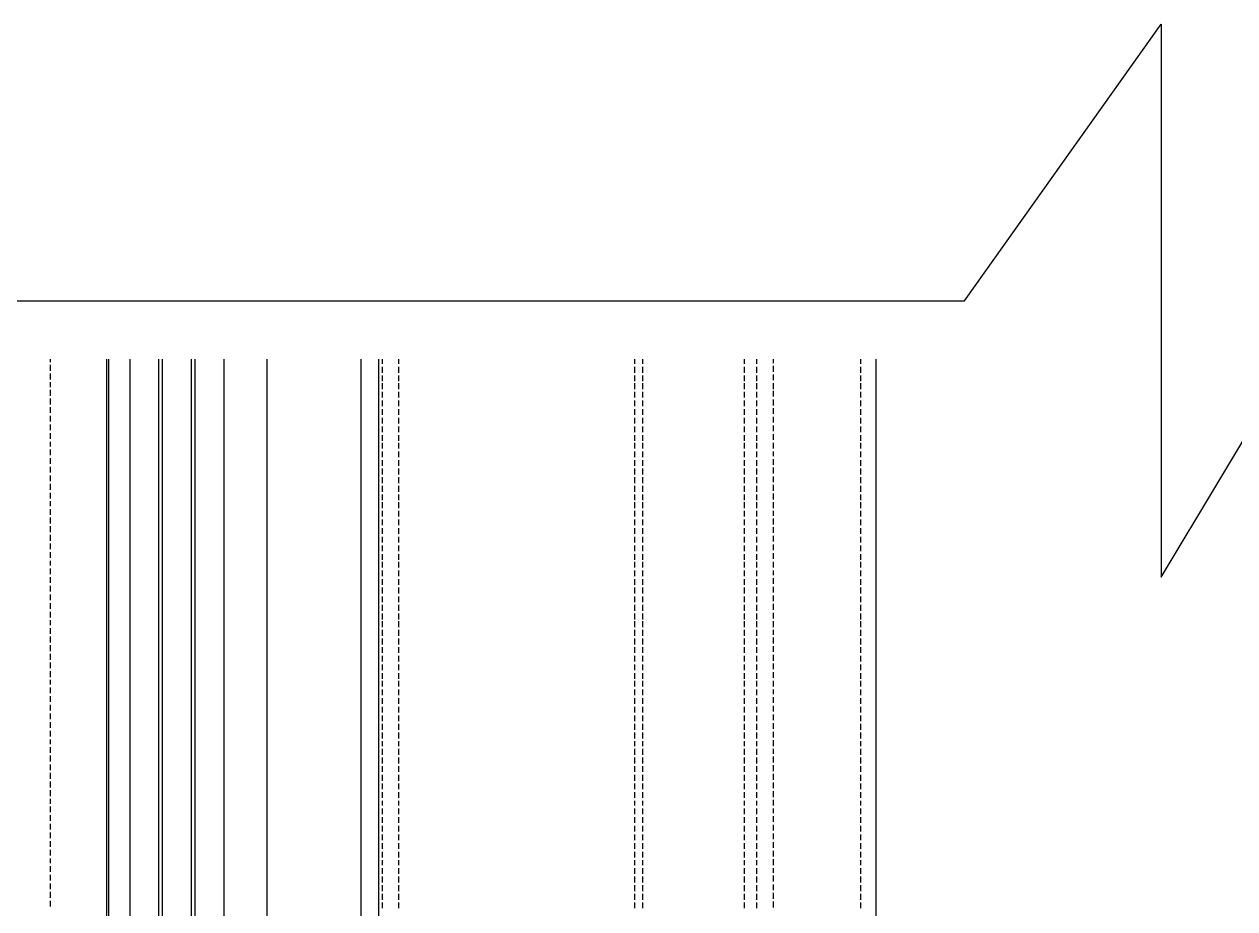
# Model space of a CAD drawing. Header units: millimetres. Extents: x 14345 to 64157, y -11631 to -3212.
# Drawn here: x 31435 to 32769, y -4187 to -3212 of the extents above; entities that cross this region are included whole.
import ezdxf

# ---------------------------------------------------------------- set-up
doc = ezdxf.new("R2010")
doc.units = ezdxf.units.MM
doc.header["$MEASUREMENT"] = 0
doc.layers.add('NewA-Zz_30_30-P_ExternalReferenceDrawing', color=7, linetype='Continuous')

msp = doc.modelspace()

# ---------------------------------------------------------------- linework, layer by layer
at = {"layer": 'NewA-Zz_30_30-P_ExternalReferenceDrawing', "linetype": 'Continuous', "flags": 128}
for points in [[(30803.6, -3516.6), (32471.5, -3516.6), (32688.5, -3211.8), (32688.5, -3821.4), (32879, -3503.9), (33833.6, -3503.9)], [(31464, -3581.2), (31464, -3584.3)], [(31464, -3587.5), (31464, -3593.9)], [(31526.4, -6275.7), (31526.4, -3581.2)], [(31528.6, -6286.3), (31528.6, -3581.2)], [(31551.8, -3581.2), (31551.8, -6473.6), (31806.9, -6473.6), (31806.9, -3581.2)], [(31583.6, -6473.6), (31583.6, -3581.2)], [(31587.8, -6473.6), (31587.8, -3581.2)], [(31619.6, -6473.6), (31619.6, -3581.2)], [(31623.8, -6473.6), (31623.8, -3581.2)], [(31655.6, -6473.6), (31655.6, -3581.2)], [(31703.2, -6473.6), (31703.2, -3581.2)], [(31826, -6267.2), (32374.2, -6267.2), (32374.2, -3581.2)], [(31826, -3581.2), (31826, -6267.2), (32374.2, -6267.2)], [(31830.2, -3586.4), (31830.2, -3581.2)], [(31848.2, -3586.4), (31848.2, -3581.2)], [(32108.5, -3586.4), (32108.5, -3581.2)], [(32117, -3586.4), (32117, -3581.2)], [(32229.2, -3586.4), (32229.2, -3581.2)], [(32242.9, -3586.4), (32242.9, -3581.2)], [(32260.9, -3581.2), (32260.9, -3585.4)], [(32357.2, -3586.4), (32357.2, -3581.2)], [(31464, -3597), (31464, -3603.4)], [(31830.2, -3596), (31830.2, -3589.6)], [(31830.2, -3605.5), (31830.2, -3599.1)], [(31848.2, -3596), (31848.2, -3589.6)], [(31848.2, -3605.5), (31848.2, -3599.1)], [(32108.5, -3596), (32108.5, -3589.6)], [(32108.5, -3605.5), (32108.5, -3599.1)], [(32117, -3596), (32117, -3589.6)], [(32117, -3605.5), (32117, -3599.1)], [(32229.2, -3596), (32229.2, -3589.6)], [(32229.2, -3605.5), (32229.2, -3599.1)], [(32242.9, -3596), (32242.9, -3589.6)], [(32242.9, -3605.5), (32242.9, -3599.1)], [(32260.9, -3588.6), (32260.9, -3594.9)], [(32260.9, -3598.1), (32260.9, -3604.4)], [(32357.2, -3596), (32357.2, -3589.6)], [(32357.2, -3605.5), (32357.2, -3599.1)], [(31464, -3606.6), (31464, -3611.8)], [(31464, -3615), (31464, -3621.4)], [(31830.2, -3614), (31830.2, -3607.6)], [(31848.2, -3614), (31848.2, -3607.6)], [(32108.5, -3614), (32108.5, -3607.6)], [(32117, -3614), (32117, -3607.6)], [(32229.2, -3614), (32229.2, -3607.6)], [(32242.9, -3614), (32242.9, -3607.6)], [(32260.9, -3607.6), (32260.9, -3614)], [(32357.2, -3614), (32357.2, -3607.6)], [(31464, -3624.5), (31464, -3630.9)], [(31830.2, -3623.5), (31830.2, -3617.1)], [(31830.2, -3633), (31830.2, -3626.7)], [(31848.2, -3623.5), (31848.2, -3617.1)], [(31848.2, -3633), (31848.2, -3626.7)], [(32108.5, -3623.5), (32108.5, -3617.1)], [(32108.5, -3633), (32108.5, -3626.7)], [(32117, -3623.5), (32117, -3617.1)], [(32117, -3633), (32117, -3626.7)], [(32229.2, -3623.5), (32229.2, -3617.1)], [(32229.2, -3633), (32229.2, -3626.7)], [(32242.9, -3623.5), (32242.9, -3617.1)], [(32242.9, -3633), (32242.9, -3626.7)], [(32260.9, -3616.1), (32260.9, -3622.4)], [(32260.9, -3625.6), (32260.9, -3632)], [(32357.2, -3623.5), (32357.2, -3617.1)], [(32357.2, -3633), (32357.2, -3626.7)], [(31464, -3634.1), (31464, -3640.4)], [(31830.2, -3642.5), (31830.2, -3636.2)], [(31848.2, -3642.5), (31848.2, -3636.2)], [(32108.5, -3642.5), (32108.5, -3636.2)], [(32117, -3642.5), (32117, -3636.2)], [(32229.2, -3642.5), (32229.2, -3636.2)], [(32242.9, -3642.5), (32242.9, -3636.2)], [(32260.9, -3635.1), (32260.9, -3641.5)], [(32357.2, -3642.5), (32357.2, -3636.2)], [(31464, -3643.6), (31464, -3649.9)], [(31464, -3653.1), (31464, -3659.5)], [(31830.2, -3652.1), (31830.2, -3645.7)], [(31848.2, -3652.1), (31848.2, -3645.7)], [(32108.5, -3652.1), (32108.5, -3645.7)], [(32117, -3652.1), (32117, -3645.7)], [(32229.2, -3652.1), (32229.2, -3645.7)], [(32242.9, -3652.1), (32242.9, -3645.7)], [(32260.9, -3644.7), (32260.9, -3651)], [(32260.9, -3654.2), (32260.9, -3660.5)], [(32357.2, -3652.1), (32357.2, -3645.7)], [(31464, -3662.6), (31464, -3669)], [(31830.2, -3661.6), (31830.2, -3655.2)], [(31830.2, -3671.1), (31830.2, -3664.8)], [(31848.2, -3661.6), (31848.2, -3655.2)], [(31848.2, -3671.1), (31848.2, -3664.8)], [(32108.5, -3661.6), (32108.5, -3655.2)], [(32108.5, -3671.1), (32108.5, -3664.8)], [(32117, -3661.6), (32117, -3655.2)], [(32117, -3671.1), (32117, -3664.8)], [(32229.2, -3661.6), (32229.2, -3655.2)], [(32229.2, -3671.1), (32229.2, -3664.8)], [(32242.9, -3661.6), (32242.9, -3655.2)], [(32242.9, -3671.1), (32242.9, -3664.8)], [(32260.9, -3663.7), (32260.9, -3670.1)], [(32357.2, -3661.6), (32357.2, -3655.2)], [(32357.2, -3671.1), (32357.2, -3664.8)], [(31464, -3672.2), (31464, -3677.5)], [(31464, -3680.6), (31464, -3687)], [(31830.2, -3679.6), (31830.2, -3673.2)], [(31848.2, -3679.6), (31848.2, -3673.2)], [(32108.5, -3679.6), (32108.5, -3673.2)], [(32117, -3679.6), (32117, -3673.2)], [(32229.2, -3679.6), (32229.2, -3673.2)], [(32242.9, -3679.6), (32242.9, -3673.2)], [(32260.9, -3673.2), (32260.9, -3679.6)], [(32357.2, -3679.6), (32357.2, -3673.2)], [(31464, -3690.2), (31464, -3696.5)], [(31830.2, -3689.1), (31830.2, -3682.8)], [(31830.2, -3698.6), (31830.2, -3692.3)], [(31848.2, -3689.1), (31848.2, -3682.8)], [(31848.2, -3698.6), (31848.2, -3692.3)], [(32108.5, -3689.1), (32108.5, -3682.8)], [(32108.5, -3698.6), (32108.5, -3692.3)], [(32117, -3689.1), (32117, -3682.8)], [(32117, -3698.6), (32117, -3692.3)], [(32229.2, -3689.1), (32229.2, -3682.8)], [(32229.2, -3698.6), (32229.2, -3692.3)], [(32242.9, -3689.1), (32242.9, -3682.8)], [(32242.9, -3698.6), (32242.9, -3692.3)], [(32260.9, -3682.8), (32260.9, -3688)], [(32260.9, -3691.2), (32260.9, -3697.6)], [(32357.2, -3689.1), (32357.2, -3682.8)], [(32357.2, -3698.6), (32357.2, -3692.3)], [(31464, -3699.7), (31464, -3706)], [(31830.2, -3708.2), (31830.2, -3701.8)], [(31848.2, -3708.2), (31848.2, -3701.8)], [(32108.5, -3708.2), (32108.5, -3701.8)], [(32117, -3708.2), (32117, -3701.8)], [(32229.2, -3708.2), (32229.2, -3701.8)], [(32242.9, -3708.2), (32242.9, -3701.8)], [(32260.9, -3700.7), (32260.9, -3707.1)], [(32357.2, -3708.2), (32357.2, -3701.8)], [(31464, -3709.2), (31464, -3715.6)], [(31464, -3718.7), (31464, -3725.1)], [(31830.2, -3717.7), (31830.2, -3711.3)], [(31830.2, -3727.2), (31830.2, -3720.9)], [(31848.2, -3717.7), (31848.2, -3711.3)], [(31848.2, -3727.2), (31848.2, -3720.9)], [(32108.5, -3717.7), (32108.5, -3711.3)], [(32108.5, -3727.2), (32108.5, -3720.9)], [(32117, -3717.7), (32117, -3711.3)], [(32117, -3727.2), (32117, -3720.9)], [(32229.2, -3717.7), (32229.2, -3711.3)], [(32229.2, -3727.2), (32229.2, -3720.9)], [(32242.9, -3717.7), (32242.9, -3711.3)], [(32242.9, -3727.2), (32242.9, -3720.9)], [(32260.9, -3710.3), (32260.9, -3716.6)], [(32260.9, -3719.8), (32260.9, -3726.1)], [(32357.2, -3717.7), (32357.2, -3711.3)], [(32357.2, -3727.2), (32357.2, -3720.9)], [(31464, -3728.3), (31464, -3734.6)], [(31830.2, -3736.7), (31830.2, -3730.4)], [(31848.2, -3736.7), (31848.2, -3730.4)], [(32108.5, -3736.7), (32108.5, -3730.4)], [(32117, -3736.7), (32117, -3730.4)], [(32229.2, -3736.7), (32229.2, -3730.4)], [(32242.9, -3736.7), (32242.9, -3730.4)], [(32260.9, -3729.3), (32260.9, -3735.7)], [(32357.2, -3736.7), (32357.2, -3730.4)], [(31464, -3737.8), (31464, -3743.1)], [(31464, -3746.3), (31464, -3752.6)], [(31830.2, -3745.2), (31830.2, -3738.8)], [(31830.2, -3754.7), (31830.2, -3748.4)], [(31848.2, -3745.2), (31848.2, -3738.8)], [(31848.2, -3754.7), (31848.2, -3748.4)], [(32108.5, -3745.2), (32108.5, -3738.8)], [(32108.5, -3754.7), (32108.5, -3748.4)], [(32117, -3745.2), (32117, -3738.8)], [(32117, -3754.7), (32117, -3748.4)], [(32229.2, -3745.2), (32229.2, -3738.8)], [(32229.2, -3754.7), (32229.2, -3748.4)], [(32242.9, -3745.2), (32242.9, -3738.8)], [(32242.9, -3754.7), (32242.9, -3748.4)], [(32260.9, -3738.8), (32260.9, -3745.2)], [(32260.9, -3748.4), (32260.9, -3753.7)], [(32357.2, -3745.2), (32357.2, -3738.8)], [(32357.2, -3754.7), (32357.2, -3748.4)], [(31464, -3755.8), (31464, -3762.1)], [(31830.2, -3764.2), (31830.2, -3757.9)], [(31848.2, -3764.2), (31848.2, -3757.9)], [(32108.5, -3764.2), (32108.5, -3757.9)], [(32117, -3764.2), (32117, -3757.9)], [(32229.2, -3764.2), (32229.2, -3757.9)], [(32242.9, -3764.2), (32242.9, -3757.9)], [(32260.9, -3756.8), (32260.9, -3763.2)], [(32357.2, -3764.2), (32357.2, -3757.9)], [(31464, -3765.3), (31464, -3771.7)], [(31464, -3774.8), (31464, -3781.2)], [(31830.2, -3773.8), (31830.2, -3767.4)], [(31848.2, -3773.8), (31848.2, -3767.4)], [(32108.5, -3773.8), (32108.5, -3767.4)], [(32117, -3773.8), (32117, -3767.4)], [(32229.2, -3773.8), (32229.2, -3767.4)], [(32242.9, -3773.8), (32242.9, -3767.4)], [(32260.9, -3766.4), (32260.9, -3772.7)], [(32357.2, -3773.8), (32357.2, -3767.4)], [(31464, -3784.4), (31464, -3790.7)], [(31830.2, -3783.3), (31830.2, -3776.9)], [(31830.2, -3792.8), (31830.2, -3786.5)], [(31848.2, -3783.3), (31848.2, -3776.9)], [(31848.2, -3792.8), (31848.2, -3786.5)], [(32108.5, -3783.3), (32108.5, -3776.9)], [(32108.5, -3792.8), (32108.5, -3786.5)], [(32117, -3783.3), (32117, -3776.9)], [(32117, -3792.8), (32117, -3786.5)], [(32229.2, -3783.3), (32229.2, -3776.9)], [(32229.2, -3792.8), (32229.2, -3786.5)], [(32242.9, -3783.3), (32242.9, -3776.9)], [(32242.9, -3792.8), (32242.9, -3786.5)], [(32260.9, -3775.9), (32260.9, -3782.2)], [(32260.9, -3785.4), (32260.9, -3791.8)], [(32357.2, -3783.3), (32357.2, -3776.9)], [(32357.2, -3792.8), (32357.2, -3786.5)], [(31464, -3793.9), (31464, -3800.2)], [(31830.2, -3802.3), (31830.2, -3796)], [(31848.2, -3802.3), (31848.2, -3796)], [(32108.5, -3802.3), (32108.5, -3796)], [(32117, -3802.3), (32117, -3796)], [(32229.2, -3802.3), (32229.2, -3796)], [(32242.9, -3802.3), (32242.9, -3796)], [(32260.9, -3794.9), (32260.9, -3801.3)], [(32357.2, -3802.3), (32357.2, -3796)], [(31464, -3803.4), (31464, -3808.7)], [(31464, -3811.9), (31464, -3818.2)], [(31830.2, -3810.8), (31830.2, -3804.5)], [(31830.2, -3820.3), (31830.2, -3814)], [(31848.2, -3810.8), (31848.2, -3804.5)], [(31848.2, -3820.3), (31848.2, -3814)], [(32108.5, -3810.8), (32108.5, -3804.5)], [(32108.5, -3820.3), (32108.5, -3814)], [(32117, -3810.8), (32117, -3804.5)], [(32117, -3820.3), (32117, -3814)], [(32229.2, -3810.8), (32229.2, -3804.5)], [(32229.2, -3820.3), (32229.2, -3814)], [(32242.9, -3810.8), (32242.9, -3804.5)], [(32242.9, -3820.3), (32242.9, -3814)], [(32260.9, -3804.5), (32260.9, -3810.8)], [(32260.9, -3814), (32260.9, -3819.3)], [(32357.2, -3810.8), (32357.2, -3804.5)], [(32357.2, -3820.3), (32357.2, -3814)], [(31464, -3821.4), (31464, -3827.7)], [(31830.2, -3829.9), (31830.2, -3823.5)], [(31848.2, -3829.9), (31848.2, -3823.5)], [(32108.5, -3829.9), (32108.5, -3823.5)], [(32117, -3829.9), (32117, -3823.5)], [(32229.2, -3829.9), (32229.2, -3823.5)], [(32242.9, -3829.9), (32242.9, -3823.5)], [(32260.9, -3822.5), (32260.9, -3828.8)], [(32357.2, -3829.9), (32357.2, -3823.5)], [(31464, -3830.9), (31464, -3837.3)], [(31464, -3840.4), (31464, -3846.8)], [(31830.2, -3839.4), (31830.2, -3833)], [(31848.2, -3839.4), (31848.2, -3833)], [(32108.5, -3839.4), (32108.5, -3833)], [(32117, -3839.4), (32117, -3833)], [(32229.2, -3839.4), (32229.2, -3833)], [(32242.9, -3839.4), (32242.9, -3833)], [(32260.9, -3832), (32260.9, -3838.3)], [(32260.9, -3841.5), (32260.9, -3847.9)], [(32357.2, -3839.4), (32357.2, -3833)], [(31464, -3850), (31464, -3856.3)], [(31830.2, -3848.9), (31830.2, -3842.6)], [(31830.2, -3858.4), (31830.2, -3852.1)], [(31848.2, -3848.9), (31848.2, -3842.6)], [(31848.2, -3858.4), (31848.2, -3852.1)], [(32108.5, -3848.9), (32108.5, -3842.6)], [(32108.5, -3858.4), (32108.5, -3852.1)], [(32117, -3848.9), (32117, -3842.6)], [(32117, -3858.4), (32117, -3852.1)], [(32229.2, -3848.9), (32229.2, -3842.6)], [(32229.2, -3858.4), (32229.2, -3852.1)], [(32242.9, -3848.9), (32242.9, -3842.6)], [(32242.9, -3858.4), (32242.9, -3852.1)], [(32260.9, -3851), (32260.9, -3857.4)], [(32357.2, -3848.9), (32357.2, -3842.6)], [(32357.2, -3858.4), (32357.2, -3852.1)], [(31464, -3859.5), (31464, -3865.8)], [(31830.2, -3868), (31830.2, -3861.6)], [(31848.2, -3868), (31848.2, -3861.6)], [(32108.5, -3868), (32108.5, -3861.6)], [(32117, -3868), (32117, -3861.6)], [(32229.2, -3868), (32229.2, -3861.6)], [(32242.9, -3868), (32242.9, -3861.6)], [(32260.9, -3860.6), (32260.9, -3866.9)], [(32357.2, -3868), (32357.2, -3861.6)], [(31464, -3869), (31464, -3874.3)], [(31464, -3877.5), (31464, -3883.8)], [(31830.2, -3876.4), (31830.2, -3870.1)], [(31830.2, -3886), (31830.2, -3879.6)], [(31848.2, -3876.4), (31848.2, -3870.1)], [(31848.2, -3886), (31848.2, -3879.6)], [(32108.5, -3876.4), (32108.5, -3870.1)], [(32108.5, -3886), (32108.5, -3879.6)], [(32117, -3876.4), (32117, -3870.1)], [(32117, -3886), (32117, -3879.6)], [(32229.2, -3876.4), (32229.2, -3870.1)], [(32229.2, -3886), (32229.2, -3879.6)], [(32242.9, -3876.4), (32242.9, -3870.1)], [(32242.9, -3886), (32242.9, -3879.6)], [(32260.9, -3870.1), (32260.9, -3876.4)], [(32260.9, -3879.6), (32260.9, -3884.9)], [(32357.2, -3876.4), (32357.2, -3870.1)], [(32357.2, -3886), (32357.2, -3879.6)], [(31464, -3887), (31464, -3893.4)], [(31830.2, -3895.5), (31830.2, -3889.1)], [(31848.2, -3895.5), (31848.2, -3889.1)], [(32108.5, -3895.5), (32108.5, -3889.1)], [(32117, -3895.5), (32117, -3889.1)], [(32229.2, -3895.5), (32229.2, -3889.1)], [(32242.9, -3895.5), (32242.9, -3889.1)], [(32260.9, -3888.1), (32260.9, -3894.4)], [(32357.2, -3895.5), (32357.2, -3889.1)], [(31464, -3896.5), (31464, -3902.9)], [(31464, -3906.1), (31464, -3912.4)], [(31830.2, -3905), (31830.2, -3898.7)], [(31830.2, -3914.5), (31830.2, -3908.2)], [(31848.2, -3905), (31848.2, -3898.7)], [(31848.2, -3914.5), (31848.2, -3908.2)], [(32108.5, -3905), (32108.5, -3898.7)], [(32108.5, -3914.5), (32108.5, -3908.2)], [(32117, -3905), (32117, -3898.7)], [(32117, -3914.5), (32117, -3908.2)], [(32229.2, -3905), (32229.2, -3898.7)], [(32229.2, -3914.5), (32229.2, -3908.2)], [(32242.9, -3905), (32242.9, -3898.7)], [(32242.9, -3914.5), (32242.9, -3908.2)], [(32260.9, -3897.6), (32260.9, -3903.9)], [(32260.9, -3907.1), (32260.9, -3913.5)], [(32357.2, -3905), (32357.2, -3898.7)], [(32357.2, -3914.5), (32357.2, -3908.2)], [(31464, -3915.6), (31464, -3921.9)], [(31830.2, -3924.1), (31830.2, -3917.7)], [(31848.2, -3924.1), (31848.2, -3917.7)], [(32108.5, -3924.1), (32108.5, -3917.7)], [(32117, -3924.1), (32117, -3917.7)], [(32229.2, -3924.1), (32229.2, -3917.7)], [(32242.9, -3924.1), (32242.9, -3917.7)], [(32260.9, -3916.6), (32260.9, -3923)], [(32357.2, -3924.1), (32357.2, -3917.7)], [(31464, -3925.1), (31464, -3931.5)], [(31464, -3934.6), (31464, -3939.9)], [(31830.2, -3933.6), (31830.2, -3927.2)], [(31848.2, -3933.6), (31848.2, -3927.2)], [(32108.5, -3933.6), (32108.5, -3927.2)], [(32117, -3933.6), (32117, -3927.2)], [(32229.2, -3933.6), (32229.2, -3927.2)], [(32242.9, -3933.6), (32242.9, -3927.2)], [(32260.9, -3926.2), (32260.9, -3932.5)], [(32357.2, -3933.6), (32357.2, -3927.2)], [(31464, -3943.1), (31464, -3949.5)], [(31830.2, -3942), (31830.2, -3935.7)], [(31830.2, -3951.6), (31830.2, -3945.2)], [(31848.2, -3942), (31848.2, -3935.7)], [(31848.2, -3951.6), (31848.2, -3945.2)], [(32108.5, -3942), (32108.5, -3935.7)], [(32108.5, -3951.6), (32108.5, -3945.2)], [(32117, -3942), (32117, -3935.7)], [(32117, -3951.6), (32117, -3945.2)], [(32229.2, -3942), (32229.2, -3935.7)], [(32229.2, -3951.6), (32229.2, -3945.2)], [(32242.9, -3942), (32242.9, -3935.7)], [(32242.9, -3951.6), (32242.9, -3945.2)], [(32260.9, -3935.7), (32260.9, -3942)], [(32260.9, -3945.2), (32260.9, -3950.5)], [(32357.2, -3942), (32357.2, -3935.7)], [(32357.2, -3951.6), (32357.2, -3945.2)], [(31464, -3952.6), (31464, -3959)], [(31830.2, -3961.1), (31830.2, -3954.7)], [(31848.2, -3961.1), (31848.2, -3954.7)], [(32108.5, -3961.1), (32108.5, -3954.7)], [(32117, -3961.1), (32117, -3954.7)], [(32229.2, -3961.1), (32229.2, -3954.7)], [(32242.9, -3961.1), (32242.9, -3954.7)], [(32260.9, -3953.7), (32260.9, -3960)], [(32357.2, -3961.1), (32357.2, -3954.7)], [(31464, -3962.2), (31464, -3968.5)], [(31464, -3971.7), (31464, -3978)], [(31830.2, -3970.6), (31830.2, -3964.3)], [(31830.2, -3980.1), (31830.2, -3973.8)], [(31848.2, -3970.6), (31848.2, -3964.3)], [(31848.2, -3980.1), (31848.2, -3973.8)], [(32108.5, -3970.6), (32108.5, -3964.3)], [(32108.5, -3980.1), (32108.5, -3973.8)], [(32117, -3970.6), (32117, -3964.3)], [(32117, -3980.1), (32117, -3973.8)], [(32229.2, -3970.6), (32229.2, -3964.3)], [(32229.2, -3980.1), (32229.2, -3973.8)], [(32242.9, -3970.6), (32242.9, -3964.3)], [(32242.9, -3980.1), (32242.9, -3973.8)], [(32260.9, -3963.2), (32260.9, -3969.6)], [(32260.9, -3972.7), (32260.9, -3979.1)], [(32357.2, -3970.6), (32357.2, -3964.3)], [(32357.2, -3980.1), (32357.2, -3973.8)], [(31464, -3981.2), (31464, -3987.6)], [(31830.2, -3989.7), (31830.2, -3983.3)], [(31848.2, -3989.7), (31848.2, -3983.3)], [(32108.5, -3989.7), (32108.5, -3983.3)], [(32117, -3989.7), (32117, -3983.3)], [(32229.2, -3989.7), (32229.2, -3983.3)], [(32242.9, -3989.7), (32242.9, -3983.3)], [(32260.9, -3982.3), (32260.9, -3988.6)], [(32357.2, -3989.7), (32357.2, -3983.3)], [(31464, -3990.7), (31464, -3997.1)], [(31464, -4000.3), (31464, -4005.5)], [(31830.2, -3999.2), (31830.2, -3992.8)], [(31848.2, -3999.2), (31848.2, -3992.8)], [(32108.5, -3999.2), (32108.5, -3992.8)], [(32117, -3999.2), (32117, -3992.8)], [(32229.2, -3999.2), (32229.2, -3992.8)], [(32242.9, -3999.2), (32242.9, -3992.8)], [(32260.9, -3991.8), (32260.9, -3998.1)], [(32260.9, -4001.3), (32260.9, -4007.7)], [(32357.2, -3999.2), (32357.2, -3992.8)], [(31464, -4008.7), (31464, -4015.1)], [(31830.2, -4007.7), (31830.2, -4002.4)], [(31830.2, -4017.2), (31830.2, -4010.8)], [(31848.2, -4007.7), (31848.2, -4002.4)], [(31848.2, -4017.2), (31848.2, -4010.8)], [(32108.5, -4007.7), (32108.5, -4002.4)], [(32108.5, -4017.2), (32108.5, -4010.8)], [(32117, -4007.7), (32117, -4002.4)], [(32117, -4017.2), (32117, -4010.8)], [(32229.2, -4007.7), (32229.2, -4002.4)], [(32229.2, -4017.2), (32229.2, -4010.8)], [(32242.9, -4007.7), (32242.9, -4002.4)], [(32242.9, -4017.2), (32242.9, -4010.8)], [(32260.9, -4010.8), (32260.9, -4016.1)], [(32357.2, -4007.7), (32357.2, -4002.4)], [(32357.2, -4017.2), (32357.2, -4010.8)], [(31464, -4018.2), (31464, -4024.6)], [(31464, -4027.8), (31464, -4034.1)], [(31830.2, -4026.7), (31830.2, -4020.4)], [(31848.2, -4026.7), (31848.2, -4020.4)], [(32108.5, -4026.7), (32108.5, -4020.4)], [(32117, -4026.7), (32117, -4020.4)], [(32229.2, -4026.7), (32229.2, -4020.4)], [(32242.9, -4026.7), (32242.9, -4020.4)], [(32260.9, -4019.3), (32260.9, -4025.7)], [(32357.2, -4026.7), (32357.2, -4020.4)], [(31464, -4037.3), (31464, -4043.6)], [(31830.2, -4036.2), (31830.2, -4029.9)], [(31830.2, -4045.8), (31830.2, -4039.4)], [(31848.2, -4036.2), (31848.2, -4029.9)], [(31848.2, -4045.8), (31848.2, -4039.4)], [(32108.5, -4036.2), (32108.5, -4029.9)], [(32108.5, -4045.8), (32108.5, -4039.4)], [(32117, -4036.2), (32117, -4029.9)], [(32117, -4045.8), (32117, -4039.4)], [(32229.2, -4036.2), (32229.2, -4029.9)], [(32229.2, -4045.8), (32229.2, -4039.4)], [(32242.9, -4036.2), (32242.9, -4029.9)], [(32242.9, -4045.8), (32242.9, -4039.4)], [(32260.9, -4028.8), (32260.9, -4035.2)], [(32260.9, -4038.4), (32260.9, -4044.7)], [(32357.2, -4036.2), (32357.2, -4029.9)], [(32357.2, -4045.8), (32357.2, -4039.4)], [(31464, -4046.8), (31464, -4053.2)], [(31830.2, -4055.3), (31830.2, -4048.9)], [(31848.2, -4055.3), (31848.2, -4048.9)], [(32108.5, -4055.3), (32108.5, -4048.9)], [(32117, -4055.3), (32117, -4048.9)], [(32229.2, -4055.3), (32229.2, -4048.9)], [(32242.9, -4055.3), (32242.9, -4048.9)], [(32260.9, -4047.9), (32260.9, -4054.2)], [(32357.2, -4055.3), (32357.2, -4048.9)], [(31464, -4056.3), (31464, -4062.7)], [(31464, -4065.9), (31464, -4071.2)], [(31830.2, -4064.8), (31830.2, -4058.5)], [(31830.2, -4073.3), (31830.2, -4068)], [(31848.2, -4064.8), (31848.2, -4058.5)], [(31848.2, -4073.3), (31848.2, -4068)], [(32108.5, -4064.8), (32108.5, -4058.5)], [(32108.5, -4073.3), (32108.5, -4068)], [(32117, -4064.8), (32117, -4058.5)], [(32117, -4073.3), (32117, -4068)], [(32229.2, -4064.8), (32229.2, -4058.5)], [(32229.2, -4073.3), (32229.2, -4068)], [(32242.9, -4064.8), (32242.9, -4058.5)], [(32242.9, -4073.3), (32242.9, -4068)], [(32260.9, -4057.4), (32260.9, -4063.8)], [(32260.9, -4066.9), (32260.9, -4073.3)], [(32357.2, -4064.8), (32357.2, -4058.5)], [(32357.2, -4073.3), (32357.2, -4068)], [(31464, -4074.3), (31464, -4080.7)], [(31830.2, -4082.8), (31830.2, -4076.5)], [(31848.2, -4082.8), (31848.2, -4076.5)], [(32108.5, -4082.8), (32108.5, -4076.5)], [(32117, -4082.8), (32117, -4076.5)], [(32229.2, -4082.8), (32229.2, -4076.5)], [(32242.9, -4082.8), (32242.9, -4076.5)], [(32260.9, -4076.5), (32260.9, -4081.7)], [(32357.2, -4082.8), (32357.2, -4076.5)], [(31464, -4083.9), (31464, -4090.2)], [(31464, -4093.4), (31464, -4099.7)], [(31830.2, -4092.3), (31830.2, -4086)], [(31848.2, -4092.3), (31848.2, -4086)], [(32108.5, -4092.3), (32108.5, -4086)], [(32117, -4092.3), (32117, -4086)], [(32229.2, -4092.3), (32229.2, -4086)], [(32242.9, -4092.3), (32242.9, -4086)], [(32260.9, -4084.9), (32260.9, -4091.3)], [(32260.9, -4094.4), (32260.9, -4100.8)], [(32357.2, -4092.3), (32357.2, -4086)], [(31464, -4102.9), (31464, -4109.3)], [(31830.2, -4101.9), (31830.2, -4095.5)], [(31830.2, -4111.4), (31830.2, -4105)], [(31848.2, -4101.9), (31848.2, -4095.5)], [(31848.2, -4111.4), (31848.2, -4105)], [(32108.5, -4101.9), (32108.5, -4095.5)], [(32108.5, -4111.4), (32108.5, -4105)], [(32117, -4101.9), (32117, -4095.5)], [(32117, -4111.4), (32117, -4105)], [(32229.2, -4101.9), (32229.2, -4095.5)], [(32229.2, -4111.4), (32229.2, -4105)], [(32242.9, -4101.9), (32242.9, -4095.5)], [(32242.9, -4111.4), (32242.9, -4105)], [(32260.9, -4104), (32260.9, -4110.3)], [(32357.2, -4101.9), (32357.2, -4095.5)], [(32357.2, -4111.4), (32357.2, -4105)], [(31464, -4112.4), (31464, -4118.8)], [(31464, -4122), (31464, -4128.3)], [(31830.2, -4120.9), (31830.2, -4114.6)], [(31848.2, -4120.9), (31848.2, -4114.6)], [(32108.5, -4120.9), (32108.5, -4114.6)], [(32117, -4120.9), (32117, -4114.6)], [(32229.2, -4120.9), (32229.2, -4114.6)], [(32242.9, -4120.9), (32242.9, -4114.6)], [(32260.9, -4113.5), (32260.9, -4119.8)], [(32357.2, -4120.9), (32357.2, -4114.6)], [(31464, -4131.5), (31464, -4136.8)], [(31830.2, -4130.4), (31830.2, -4124.1)], [(31830.2, -4138.9), (31830.2, -4133.6)], [(31848.2, -4130.4), (31848.2, -4124.1)], [(31848.2, -4138.9), (31848.2, -4133.6)], [(32108.5, -4130.4), (32108.5, -4124.1)], [(32108.5, -4138.9), (32108.5, -4133.6)], [(32117, -4130.4), (32117, -4124.1)], [(32117, -4138.9), (32117, -4133.6)], [(32229.2, -4130.4), (32229.2, -4124.1)], [(32229.2, -4138.9), (32229.2, -4133.6)], [(32242.9, -4130.4), (32242.9, -4124.1)], [(32242.9, -4138.9), (32242.9, -4133.6)], [(32260.9, -4123), (32260.9, -4129.4)], [(32260.9, -4132.5), (32260.9, -4138.9)], [(32357.2, -4130.4), (32357.2, -4124.1)], [(32357.2, -4138.9), (32357.2, -4133.6)], [(31464, -4140), (31464, -4146.3)], [(31830.2, -4148.4), (31830.2, -4142.1)], [(31848.2, -4148.4), (31848.2, -4142.1)], [(32108.5, -4148.4), (32108.5, -4142.1)], [(32117, -4148.4), (32117, -4142.1)], [(32229.2, -4148.4), (32229.2, -4142.1)], [(32242.9, -4148.4), (32242.9, -4142.1)], [(32260.9, -4142.1), (32260.9, -4147.4)], [(32357.2, -4148.4), (32357.2, -4142.1)], [(31464, -4149.5), (31464, -4155.8)], [(31464, -4159), (31464, -4165.4)], [(31830.2, -4157.9), (31830.2, -4151.6)], [(31830.2, -4167.5), (31830.2, -4161.1)], [(31848.2, -4157.9), (31848.2, -4151.6)], [(31848.2, -4167.5), (31848.2, -4161.1)], [(32108.5, -4157.9), (32108.5, -4151.6)], [(32108.5, -4167.5), (32108.5, -4161.1)], [(32117, -4157.9), (32117, -4151.6)], [(32117, -4167.5), (32117, -4161.1)], [(32229.2, -4157.9), (32229.2, -4151.6)], [(32229.2, -4167.5), (32229.2, -4161.1)], [(32242.9, -4157.9), (32242.9, -4151.6)], [(32242.9, -4167.5), (32242.9, -4161.1)], [(32260.9, -4150.5), (32260.9, -4156.9)], [(32260.9, -4160.1), (32260.9, -4166.4)], [(32357.2, -4157.9), (32357.2, -4151.6)], [(32357.2, -4167.5), (32357.2, -4161.1)], [(31464, -4168.5), (31464, -4174.9)], [(31830.2, -4177), (31830.2, -4170.6)], [(31848.2, -4177), (31848.2, -4170.6)], [(32108.5, -4177), (32108.5, -4170.6)], [(32117, -4177), (32117, -4170.6)], [(32229.2, -4177), (32229.2, -4170.6)], [(32242.9, -4177), (32242.9, -4170.6)], [(32260.9, -4169.6), (32260.9, -4175.9)], [(32357.2, -4177), (32357.2, -4170.6)], [(31464, -4178.1), (31464, -4184.4)], [(31830.2, -4186.5), (31830.2, -4180.2)], [(31848.2, -4186.5), (31848.2, -4180.2)], [(32108.5, -4186.5), (32108.5, -4180.2)], [(32117, -4186.5), (32117, -4180.2)], [(32229.2, -4186.5), (32229.2, -4180.2)], [(32242.9, -4186.5), (32242.9, -4180.2)], [(32260.9, -4179.1), (32260.9, -4185.5)], [(32357.2, -4186.5), (32357.2, -4180.2)]]:
    msp.add_lwpolyline(points, dxfattribs=at)

doc.saveas('drawing.dxf')
